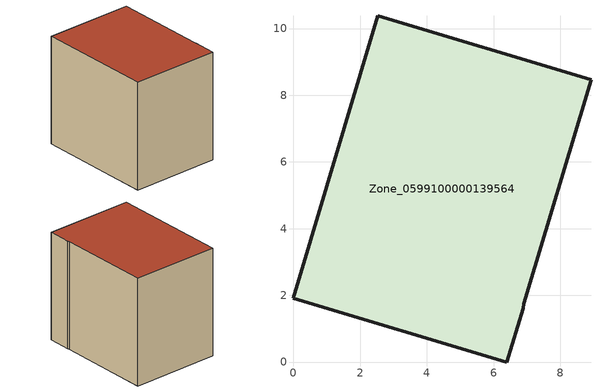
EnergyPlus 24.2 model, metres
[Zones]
Zone_0599100000139564
 floor ground (C_G): 6.9,1.75 6.88,1.62 6.4,0 0,1.91 2.52,10.38 8.92,8.47 z0.41
 wall outside (C_F): 0,1.91 6.4,0 6.88,1.62 6.9,1.75 8.92,8.47 2.52,10.38 0,1.91 z0.41:8.56
 roof outside (C_R): 6.88,1.62 6.9,1.75 8.92,8.47 2.52,10.38 0,1.91 6.4,0 z8.56
[BUILDING]
Pand.0599100000139564: North Axis=0; Terrain=City; Loads Convergence Tolerance Value=0.04; Temperature Convergence Tolerance Value=0.4; Solar Distribution=FullExterior; Maximum Number of Warmup Days=25; Minimum Number of Warmup Days=1
[Site:Location]
Rotterdam.The.Hague.AP_ZH_NLD Design_Conditions: Latitude=51.96; Longitude=4.45; Time Zone=1; Elevation=-4.5
[SITE:GROUNDTEMPERATURE:BUILDINGSURFACE]
18, 18, 18, 18, 18, 18, 18, 18, 18, 18, 18, 18
[MATERIAL] Thermal Absorptance=0.9; Solar Absorptance=0.7; Visible Absorptance=0.7
Name | Roughness | Thickness | Conductivity | Density | Specific Heat
G.TC.1965-1974 | MediumSmooth | 0.15 | 0.882353 | 540 | 1210
F.TC.1965-1974 | Rough | 0.3 | 0.697674 | 1920 | 840
R.TC.1965-1974 | MediumRough | 0.2 | 0.232558 | 1500 | 1000
[CONSTRUCTION]
C_G: G.TC.1965-1974
C_F: F.TC.1965-1974
C_R: R.TC.1965-1974
[ZONE]
Zone_0599100000139564: Type=1; Multiplier=1; Ceiling Height=Autocalculate; Volume=Autocalculate; Floor Area=autocalculate; Part of Total Floor Area=Yes
[ZONEINFILTRATION:DESIGNFLOWRATE]
Infil_Zone_0599100000139564: Zone or ZoneList or Space or SpaceList=Zone_0599100000139564; Schedule=AlwaysOn; Design Flow Rate Calculation Method=Flow/Area; Flow Rate per Floor Area=0.003; Constant Term Coefficient=1; Temperature Term Coefficient=0; Velocity Term Coefficient=0; Velocity Squared Term Coefficient=0
[HVACTEMPLATE:ZONE:IDEALLOADSAIRSYSTEM]
Zone_0599100000139564: Maximum Heating Supply Air Temperature=50; Minimum Cooling Supply Air Temperature=13; Maximum Heating Supply Air Humidity Ratio=0.0156; Minimum Cooling Supply Air Humidity Ratio=0.0077; Heating Limit=NoLimit; Cooling Limit=NoLimit; Dehumidification Control Type=ConstantSensibleHeatRatio; Cooling Sensible Heat Ratio=0.7; Dehumidification Setpoint=60; Humidification Control Type=None; Humidification Setpoint=30; Outdoor Air Method=None; Outdoor Air Flow Rate per Person=0.00944; Outdoor Air Flow Rate per Zone Floor Area=0; Outdoor Air Flow Rate per Zone=0; Demand Controlled Ventilation Type=None; Outdoor Air Economizer Type=NoEconomizer; Heat Recovery Type=None; Sensible Heat Recovery Effectiveness=0.7; Latent Heat Recovery Effectiveness=0.65
[ZONECONTROL:THERMOSTAT]
ThermostatControl_Zone_0599100000139564: Zone or ZoneList=Zone_0599100000139564; Control Type Schedule=DualSetpointControlType; Control 1=Thermostat_Zone_0599100000139564; Temperature Difference Between Cutout And Setpoint=0
[THERMOSTATSETPOINT:DUALSETPOINT]
Thermostat_Zone_0599100000139564: Heating Setpoint Temperature Schedule=HeatingSetpoint_Zone_0599100000139564; Cooling Setpoint Temperature Schedule=CoolingSetpoint_Zone_0599100000139564
[SCHEDULE:COMPACT]
HeatingSetpoint_Zone_0599100000139564: Through: 12/31, For: AllDays, Until: 24:00, 21
CoolingSetpoint_Zone_0599100000139564: Through: 12/31, For: AllDays, Until: 24:00, 24
DualSetpointControlType: Through: 12/31, For: AllDays, Until: 24:00, 4
AlwaysOn: Through: 12/31, For: AllDays, Until: 24:00, 1
